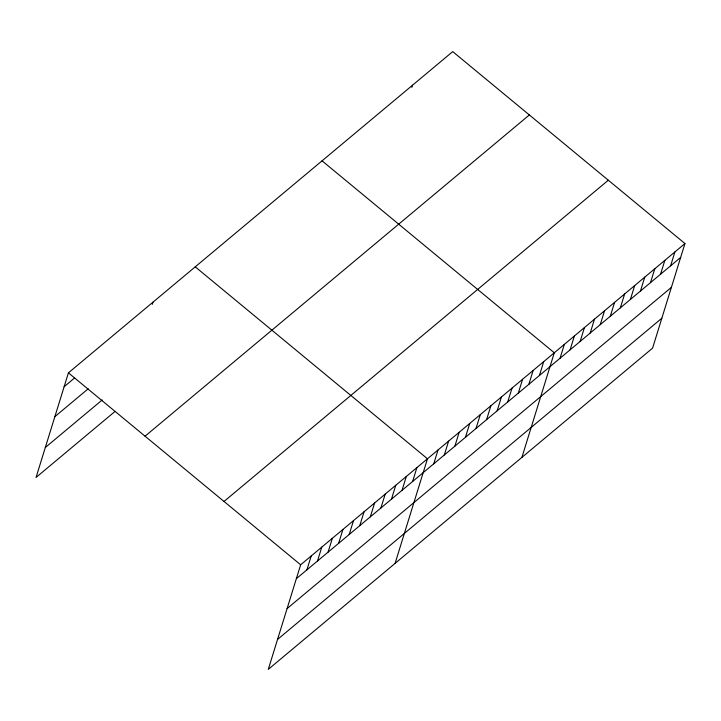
<?xml version="1.0" encoding="UTF-8"?>
<svg xmlns="http://www.w3.org/2000/svg" width="721" height="721" viewBox="0 0 721 721"><rect width="100%" height="100%" fill="white"/><g stroke="black" fill="none" stroke-linecap="round" stroke-linejoin="round"><path stroke-width="1.08" d="M684.95 243.554L300.648 564.795L268.275 669.385L652.577 348.153L684.95 243.554L452.725 51.615L68.423 372.847L36.05 477.446L114.909 411.529M152.311 304.316L152.969 302.18M411.862 87.358L412.529 85.222M306.921 569.824L311.22 555.954M317.492 560.992L321.782 547.122M328.055 552.16L332.354 538.29M338.627 543.328L342.926 529.457M349.198 534.495L353.488 520.625M359.761 525.654L364.06 511.784M370.333 516.822L374.623 502.952M380.904 507.99L385.194 494.119M391.467 499.157L395.766 485.287M402.039 490.325L406.329 476.455M412.61 481.493L416.9 467.623M395.09 563.38L427.472 458.781L195.247 266.842M433.745 463.819L438.035 449.949M444.307 454.987L448.606 441.117M454.879 446.155L459.169 432.285M465.451 437.323L469.741 423.452M476.013 428.481L480.312 414.611M486.585 419.649L490.875 405.779M497.157 410.817L501.446 396.947M507.719 401.985L512.018 388.114M518.291 393.152L522.581 379.282M528.853 384.311L533.152 370.441M539.425 375.479L543.715 361.609M521.914 457.366L554.287 352.776L322.062 160.837M560.046 358.247L564.336 344.377M570.095 349.847L574.394 335.977M580.144 341.439L584.443 327.568M590.202 333.039L594.492 319.169M600.251 324.639L604.54 310.769M610.299 316.24L614.589 302.369M620.348 307.84L624.647 293.97M630.397 299.431L634.696 285.561M640.455 291.032L644.745 277.161M650.504 282.632L654.794 268.762M660.553 274.232L664.852 260.362M670.602 265.833L674.901 251.962M64.133 386.717L74.705 377.885M54.868 416.657L88.196 388.799M45.315 447.507L102.22 399.939M145.056 436.196L529.358 114.954M224.015 501.455L608.317 180.214M296.358 578.666L680.66 257.424M287.084 608.596L671.386 287.364M277.54 639.446L661.842 318.213M68.423 372.847L300.648 564.795"/></g></svg>
